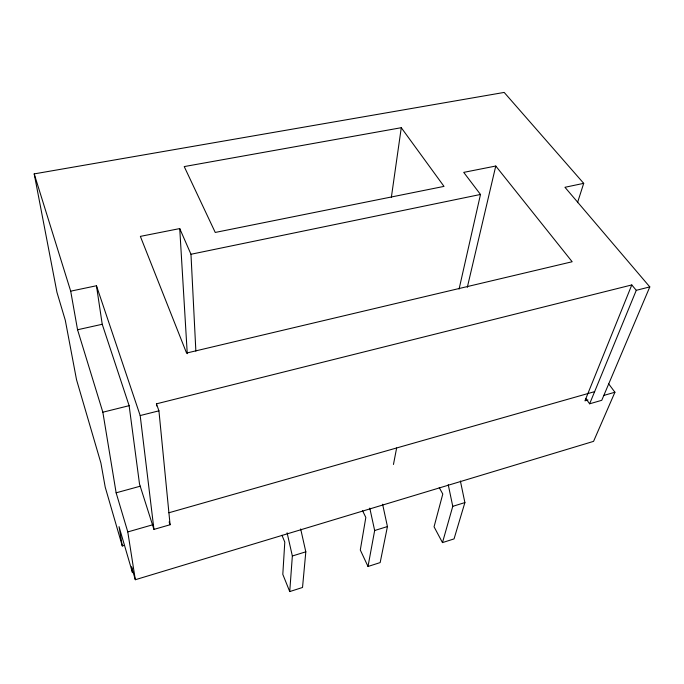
<?xml version="1.0" encoding="UTF-8"?>
<svg xmlns="http://www.w3.org/2000/svg" width="684" height="684" viewBox="0 0 684 684"><rect width="100%" height="100%" fill="white"/><g stroke="black" fill="none" stroke-linecap="round" stroke-linejoin="round"><path stroke-width="1.03" d="M300.669 528.946L305.816 551.826L302.525 587.471L289.734 591.574L292.35 555.989L287.1 532.81M391.351 197.385L401.277 127.703L184.227 166.58L215.246 232.449L444.01 186.39L401.277 127.703M382.604 504.228L387.435 526.56L380.167 562.581L368.009 566.48L374.661 530.51L369.779 508.101M393.454 464.47L396.643 447.969M459.075 289.093L480.493 194.461L463.718 172.377L495.763 166.032L572.166 261.75L186.57 353.055L140.365 236.382L179.738 228.584L190.973 254.268L195.863 351.106M467.309 287.357L495.763 166.032M460.392 480.997L464.889 502.586L454.048 538.898L442.471 542.609L452.765 506.34L448.225 484.674M577.51 202.669L583.7 183.346L504.185 92.425L34.2 173.89L56.952 292.307L65.296 320.266L76.522 379.697L100.924 463.077L105.225 487.196L122.291 545.969L124.343 545.379M585.872 398.558L589.634 403.799L636.274 290.315L631.785 284.946L584.948 400.833L587.949 399.978M583.7 183.346L564.95 187.288L649.8 286.904L601.766 400.302L589.634 403.799M608.546 383.681L614.925 392.24L593.558 441.36L135.321 579.716L131.55 566.839L132.482 572.662L119.033 526.637L122.291 545.969M292.35 555.989L305.816 551.826M374.661 530.51L387.435 526.56M452.765 506.34L464.889 502.586M34.2 173.89L70.7 291.162L96.461 285.75L102.232 324.276L129.131 405.68L139.519 484.041L153.951 529.399L170.085 524.748L158.927 410.827L156.448 403.834L631.785 284.946M135.321 579.716L127.788 531.93L152.985 524.705M603.938 395.386L614.925 392.24M168.905 512.761L594.627 391.641M127.788 531.93L116.135 492.813L140.314 486.187M153.951 529.399L140.186 415.556L158.927 410.827M636.274 290.315L649.8 286.904M116.135 492.813L102.848 412.213L129.131 405.68M70.7 291.162L77.557 329.756L102.232 324.276M190.973 254.268L480.493 194.461M439.231 487.589L442.787 494.028L434.058 526.808L442.471 542.609M362.58 510.734L365.829 517.446L360.297 550.004L368.009 566.48M281.962 535.256L284.792 542.104L282.808 574.363L289.734 591.574M96.461 285.75L140.186 415.556M169.145 521.909L170.085 524.748M77.557 329.756L102.848 412.213M156.448 403.834L156.662 405.954M179.738 228.584L187.254 353.679"/></g></svg>
